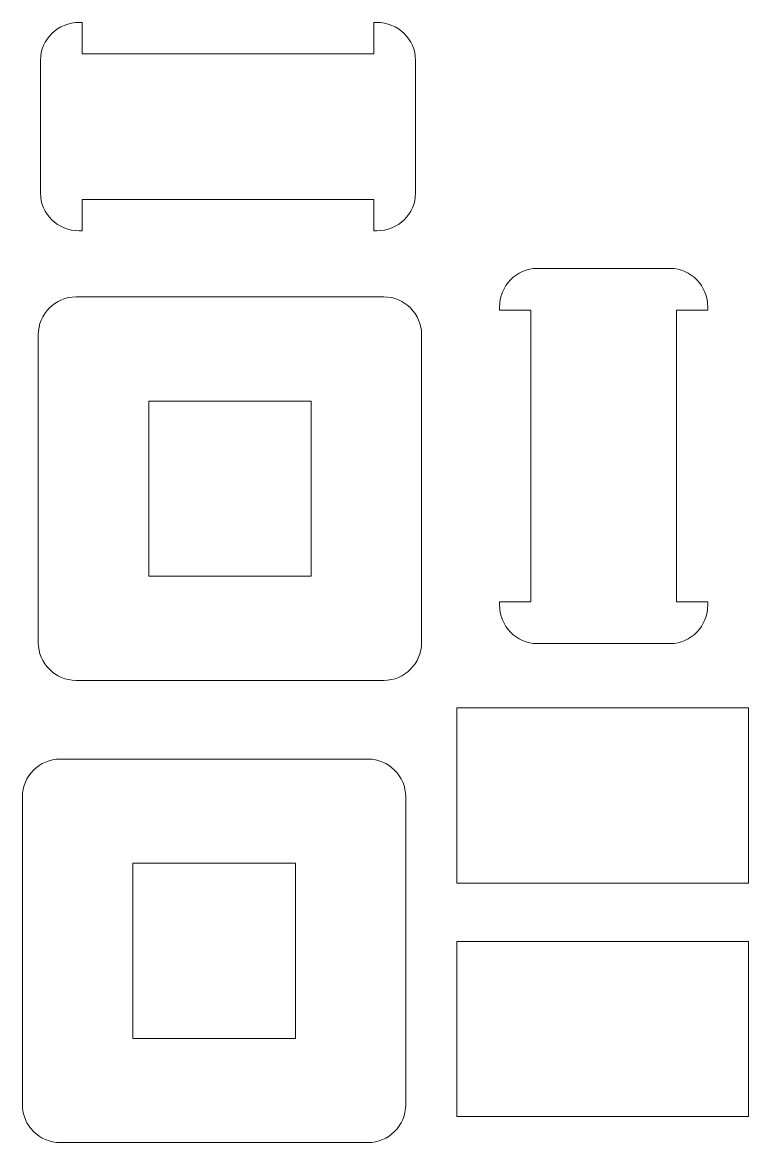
# Model space of a CAD drawing. Header units: millimetres. Extents: x 12 to 186, y 16 to 285.
import ezdxf

# ---------------------------------------------------------------- set-up
doc = ezdxf.new("R2010")
doc.units = ezdxf.units.MM
doc.header["$MEASUREMENT"] = 0
doc.layers.add('layer 1', color=7, linetype='Continuous')

msp = doc.modelspace()

# ---------------------------------------------------------------- linework, layer by layer
at = {"layer": 'layer 1', "color": 4, "lineweight": 5}
for points in [[(115.8431, 78.2343), (185.8431, 78.2343), (185.8431, 120.2343), (115.8431, 120.2343), (115.8431, 78.2343)], [(115.8431, 22.2343), (185.8431, 22.2343), (185.8431, 64.2343), (115.8431, 64.2343), (115.8431, 22.2343)]]:
    msp.add_lwpolyline(points, close=True, dxfattribs=at)
for points, knots in [([(15.9102, 243.7089), (15.9102, 243.7089), (15.9102, 275.6307), (15.9102, 275.6307), (15.9102, 275.6307), (15.9102, 280.6022), (20.1024, 284.6698), (25.2263, 284.6698), (25.2263, 284.6698), (25.2263, 284.6698), (25.9102, 284.6698), (25.9102, 284.6698), (25.9102, 284.6698), (25.9102, 284.6698), (25.9102, 277.1698), (25.9102, 277.1698), (25.9102, 277.1698), (25.9102, 277.1698), (95.9102, 277.1698), (95.9102, 277.1698), (95.9102, 277.1698), (95.9102, 277.1698), (95.9102, 284.6698), (95.9102, 284.6698), (95.9102, 284.6698), (95.9102, 284.6698), (96.5941, 284.6698), (96.5941, 284.6698), (96.5941, 284.6698), (101.718, 284.6698), (105.9102, 280.6022), (105.9102, 275.6307), (105.9102, 275.6307), (105.9102, 275.6307), (105.9102, 243.7089), (105.9102, 243.7089), (105.9102, 243.7089), (105.9102, 238.7374), (101.718, 234.6698), (96.5941, 234.6698), (96.5941, 234.6698), (96.5941, 234.6698), (95.9102, 234.6698), (95.9102, 234.6698), (95.9102, 234.6698), (95.9102, 234.6698), (95.9102, 242.1698), (95.9102, 242.1698), (95.9102, 242.1698), (95.9102, 242.1698), (25.9102, 242.1698), (25.9102, 242.1698), (25.9102, 242.1698), (25.9102, 242.1698), (25.9102, 234.6698), (25.9102, 234.6698), (25.9102, 234.6698), (25.9102, 234.6698), (25.2263, 234.6698), (25.2263, 234.6698), (25.2263, 234.6698), (20.1024, 234.6698), (15.9102, 238.7374), (15.9102, 243.7089)], [0, 0, 0, 0, 0.0625, 0.0625, 0.0625, 0.0625, 0.125, 0.125, 0.125, 0.125, 0.1875, 0.1875, 0.1875, 0.1875, 0.25, 0.25, 0.25, 0.25, 0.3125, 0.3125, 0.3125, 0.3125, 0.375, 0.375, 0.375, 0.375, 0.4375, 0.4375, 0.4375, 0.4375, 0.5, 0.5, 0.5, 0.5, 0.5625, 0.5625, 0.5625, 0.5625, 0.625, 0.625, 0.625, 0.625, 0.6875, 0.6875, 0.6875, 0.6875, 0.75, 0.75, 0.75, 0.75, 0.8125, 0.8125, 0.8125, 0.8125, 0.875, 0.875, 0.875, 0.875, 0.9375, 0.9375, 0.9375, 0.9375, 1, 1, 1, 1]), ([(135.1035, 225.6726), (135.1035, 225.6726), (167.0253, 225.6726), (167.0253, 225.6726), (167.0253, 225.6726), (171.9968, 225.6726), (176.0644, 221.4804), (176.0644, 216.3565), (176.0644, 216.3565), (176.0644, 216.3565), (176.0644, 215.6726), (176.0644, 215.6726), (176.0644, 215.6726), (176.0644, 215.6726), (168.5644, 215.6726), (168.5644, 215.6726), (168.5644, 215.6726), (168.5644, 215.6726), (168.5644, 145.6726), (168.5644, 145.6726), (168.5644, 145.6726), (168.5644, 145.6726), (176.0644, 145.6726), (176.0644, 145.6726), (176.0644, 145.6726), (176.0644, 145.6726), (176.0644, 144.9887), (176.0644, 144.9887), (176.0644, 144.9887), (176.0644, 139.8648), (171.9968, 135.6726), (167.0253, 135.6726), (167.0253, 135.6726), (167.0253, 135.6726), (135.1035, 135.6726), (135.1035, 135.6726), (135.1035, 135.6726), (130.132, 135.6726), (126.0644, 139.8648), (126.0644, 144.9887), (126.0644, 144.9887), (126.0644, 144.9887), (126.0644, 145.6726), (126.0644, 145.6726), (126.0644, 145.6726), (126.0644, 145.6726), (133.5644, 145.6726), (133.5644, 145.6726), (133.5644, 145.6726), (133.5644, 145.6726), (133.5644, 215.6726), (133.5644, 215.6726), (133.5644, 215.6726), (133.5644, 215.6726), (126.0644, 215.6726), (126.0644, 215.6726), (126.0644, 215.6726), (126.0644, 215.6726), (126.0644, 216.3565), (126.0644, 216.3565), (126.0644, 216.3565), (126.0644, 221.4804), (130.132, 225.6726), (135.1035, 225.6726)], [0, 0, 0, 0, 0.0625, 0.0625, 0.0625, 0.0625, 0.125, 0.125, 0.125, 0.125, 0.1875, 0.1875, 0.1875, 0.1875, 0.25, 0.25, 0.25, 0.25, 0.3125, 0.3125, 0.3125, 0.3125, 0.375, 0.375, 0.375, 0.375, 0.4375, 0.4375, 0.4375, 0.4375, 0.5, 0.5, 0.5, 0.5, 0.5625, 0.5625, 0.5625, 0.5625, 0.625, 0.625, 0.625, 0.625, 0.6875, 0.6875, 0.6875, 0.6875, 0.75, 0.75, 0.75, 0.75, 0.8125, 0.8125, 0.8125, 0.8125, 0.875, 0.875, 0.875, 0.875, 0.9375, 0.9375, 0.9375, 0.9375, 1, 1, 1, 1]), ([(24.4582, 218.8396), (24.4582, 218.8396), (98.3014, 218.8396), (98.3014, 218.8396), (98.3014, 218.8396), (103.2946, 218.8396), (107.3798, 214.7544), (107.3798, 209.7612), (107.3798, 209.7612), (107.3798, 209.7612), (107.3798, 135.918), (107.3798, 135.918), (107.3798, 135.918), (107.3798, 130.9248), (103.2946, 126.8396), (98.3014, 126.8396), (98.3014, 126.8396), (98.3014, 126.8396), (24.4582, 126.8396), (24.4582, 126.8396), (24.4582, 126.8396), (19.465, 126.8396), (15.3798, 130.9248), (15.3798, 135.918), (15.3798, 135.918), (15.3798, 135.918), (15.3798, 209.7612), (15.3798, 209.7612), (15.3798, 209.7612), (15.3798, 214.7544), (19.465, 218.8396), (24.4582, 218.8396)], [0, 0, 0, 0, 0.125, 0.125, 0.125, 0.125, 0.25, 0.25, 0.25, 0.25, 0.375, 0.375, 0.375, 0.375, 0.5, 0.5, 0.5, 0.5, 0.625, 0.625, 0.625, 0.625, 0.75, 0.75, 0.75, 0.75, 0.875, 0.875, 0.875, 0.875, 1, 1, 1, 1]), ([(41.8798, 193.8396), (41.8798, 193.8396), (80.8798, 193.8396), (80.8798, 193.8396), (80.8798, 193.8396), (80.8798, 193.8396), (80.8798, 151.8396), (80.8798, 151.8396), (80.8798, 151.8396), (80.8798, 151.8396), (41.8798, 151.8396), (41.8798, 151.8396), (41.8798, 151.8396), (41.8798, 151.8396), (41.8798, 193.8396), (41.8798, 193.8396)], [0, 0, 0, 0, 0.25, 0.25, 0.25, 0.25, 0.5, 0.5, 0.5, 0.5, 0.75, 0.75, 0.75, 0.75, 1, 1, 1, 1]), ([(20.6482, 107.9817), (20.6482, 107.9817), (94.4914, 107.9817), (94.4914, 107.9817), (94.4914, 107.9817), (99.4846, 107.9817), (103.5698, 103.8965), (103.5698, 98.9033), (103.5698, 98.9033), (103.5698, 98.9033), (103.5698, 25.0601), (103.5698, 25.0601), (103.5698, 25.0601), (103.5698, 20.0669), (99.4846, 15.9817), (94.4914, 15.9817), (94.4914, 15.9817), (94.4914, 15.9817), (20.6482, 15.9817), (20.6482, 15.9817), (20.6482, 15.9817), (15.655, 15.9817), (11.5698, 20.0669), (11.5698, 25.0601), (11.5698, 25.0601), (11.5698, 25.0601), (11.5698, 98.9033), (11.5698, 98.9033), (11.5698, 98.9033), (11.5698, 103.8965), (15.655, 107.9817), (20.6482, 107.9817)], [0, 0, 0, 0, 0.125, 0.125, 0.125, 0.125, 0.25, 0.25, 0.25, 0.25, 0.375, 0.375, 0.375, 0.375, 0.5, 0.5, 0.5, 0.5, 0.625, 0.625, 0.625, 0.625, 0.75, 0.75, 0.75, 0.75, 0.875, 0.875, 0.875, 0.875, 1, 1, 1, 1]), ([(38.0698, 82.9817), (38.0698, 82.9817), (77.0698, 82.9817), (77.0698, 82.9817), (77.0698, 82.9817), (77.0698, 82.9817), (77.0698, 40.9817), (77.0698, 40.9817), (77.0698, 40.9817), (77.0698, 40.9817), (38.0698, 40.9817), (38.0698, 40.9817), (38.0698, 40.9817), (38.0698, 40.9817), (38.0698, 82.9817), (38.0698, 82.9817)], [0, 0, 0, 0, 0.25, 0.25, 0.25, 0.25, 0.5, 0.5, 0.5, 0.5, 0.75, 0.75, 0.75, 0.75, 1, 1, 1, 1])]:
    msp.add_open_spline(points, degree=3, knots=knots, dxfattribs=at)

doc.saveas('drawing.dxf')
